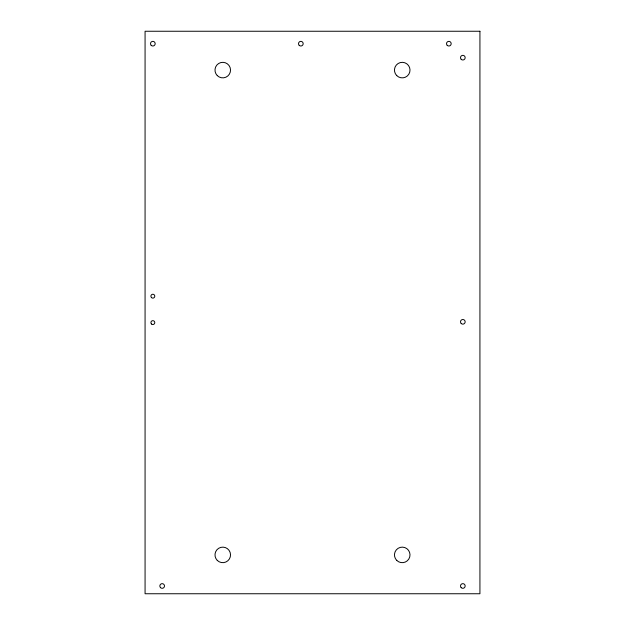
<?xml version="1.0" encoding="UTF-8"?>
<svg xmlns="http://www.w3.org/2000/svg" width="625" height="625" viewBox="0 0 625 625"><rect width="100%" height="100%" fill="white"/><g stroke="black" fill="none" stroke-linecap="round" stroke-linejoin="round"><path stroke-width="0.94" d="M479.93 31.25L145.07 31.25L145.07 593.75L479.93 593.75L479.93 31.25M461.188 587.625A2.328 2.328 0 0 0 465.086 586.586A2.328 2.328 0 0 0 462.234 583.727A2.328 2.328 0 0 0 461.188 587.625M461.188 323.469A2.328 2.328 0 0 0 465.086 322.43A2.328 2.328 0 0 0 462.234 319.57A2.328 2.328 0 0 0 461.188 323.469M160.516 587.625A2.328 2.328 0 0 0 164.414 586.586A2.328 2.328 0 0 0 161.562 583.727A2.328 2.328 0 0 0 160.516 587.625M461.188 59.312A2.328 2.328 0 0 0 465.086 58.266A2.328 2.328 0 0 0 462.234 55.414A2.328 2.328 0 0 0 461.188 59.312M151.195 45.328A2.328 2.328 0 0 0 155.094 44.281A2.328 2.328 0 0 0 152.234 41.43A2.328 2.328 0 0 0 151.195 45.328M299.195 45.328A2.328 2.328 0 0 0 303.094 44.281A2.328 2.328 0 0 0 300.242 41.43A2.328 2.328 0 0 0 299.195 45.328M396.742 75.594A7.766 7.766 0 0 0 409.742 72.109A7.766 7.766 0 0 0 400.227 62.594A7.766 7.766 0 0 0 396.742 75.594M447.203 45.328A2.328 2.328 0 0 0 451.102 44.281A2.328 2.328 0 0 0 448.25 41.43A2.328 2.328 0 0 0 447.203 45.328M217.273 560.398A7.766 7.766 0 0 0 230.266 556.914A7.766 7.766 0 0 0 220.75 547.398A7.766 7.766 0 0 0 217.273 560.398M217.273 75.594A7.766 7.766 0 0 0 230.266 72.109A7.766 7.766 0 0 0 220.75 62.594A7.766 7.766 0 0 0 217.273 75.594M396.742 560.398A7.766 7.766 0 0 0 409.742 556.914A7.766 7.766 0 0 0 400.227 547.398A7.766 7.766 0 0 0 396.742 560.398M151.469 297.555A1.945 1.945 0 0 0 154.719 296.688A1.945 1.945 0 0 0 152.336 294.305A1.945 1.945 0 0 0 151.469 297.555M151.469 323.977A1.945 1.945 0 0 0 154.719 323.102A1.945 1.945 0 0 0 152.336 320.727A1.945 1.945 0 0 0 151.469 323.977"/></g></svg>
